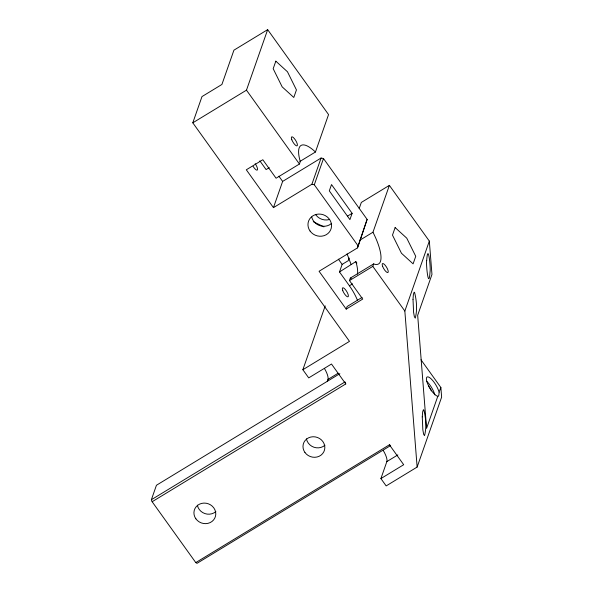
<?xml version="1.0" encoding="UTF-8"?>
<svg xmlns="http://www.w3.org/2000/svg" width="593" height="593" viewBox="0 0 593 593"><rect width="100%" height="100%" fill="white"/><g stroke="black" fill="none" stroke-linecap="round" stroke-linejoin="round"><path stroke-width="0.89" d="M439.131 392.462C438.82 393.441 439.213 396.761 437.678 396.257A11.193 3.395 58.7 0 1 427.723 383.975A11.193 3.395 58.7 0 1 429.888 377.808A11.193 3.395 58.7 0 1 439.087 392.232L440.866 387.511L420.978 359.766M437.804 396.272L426.575 428.339L417.665 315.298L431.963 274.477L429.332 241.092L389.379 185.364L372.967 232.226A39.642 12.03 58.7 0 1 374.687 264.278L373.694 263.878L350.344 278.08L349.47 280.585L362.723 299.065L346.208 309.116L319.071 271.268L357.512 247.881L367.126 219.403L323.489 158.539L321.072 158.027L282.631 181.414L273.447 207.639L246.31 169.791L262.825 159.739L276.079 178.226L299.428 164.024L300.31 161.518L299.776 159.791A39.642 12.03 58.7 0 1 315.446 152.008L328.552 114.575L267.665 29.65L233.924 50.175L221.915 84.458L201.983 96.585L192.799 122.818L349.485 341.353L302.86 369.721L308.716 377.882L331.494 364.028L345.771 383.945L152.142 501.737L195.779 562.594L196.995 563.35L390.617 445.558L389.408 444.802L195.779 562.594M367.126 219.403L357.512 247.881M192.799 122.818L246.473 90.166L267.665 29.65M152.142 501.737L151.371 499.721L156.441 485.259L339.856 373.672M273.447 207.639L311.888 184.253L321.072 158.027M357.942 245.628L314.305 184.771L323.489 158.539M352.123 213.317L349.922 219.603L329.308 190.857L331.509 184.564L352.123 213.317L347.424 216.171M359.202 208.506L361.33 202.428L389.379 185.364M302.86 369.721L325.216 305.892M357.371 300.08A22.734 6.901 58.7 0 0 349.41 285.782L339.493 271.95L342.139 264.404L348.261 260.675L349.181 258.051M346.208 309.116L347.12 306.514L362.064 297.419M327.292 381.321L327.951 379.431A11.719 3.558 58.7 0 0 324.453 368.49M349.47 280.585L372.819 266.376L373.694 263.878M383.36 450.65A11.719 3.558 58.7 0 1 386.858 461.591L380.906 478.581L386.162 485.912L417.131 467.069L404.841 311.043L429.332 241.092M417.131 467.069L441.629 397.125L440.866 387.511M269.259 167.678L266.109 169.591L259.845 160.859M299.865 161.481L315.446 152.008M359.721 240.284L372.967 232.226M339.493 271.95L355.807 261.617L356.867 263.099M349.41 285.782L352.553 283.869M327.951 379.431L338.158 373.219M151.371 499.721L345 381.929L345.771 383.945M386.858 461.591L397.851 454.905M380.906 478.581L403.692 464.719L389.408 444.802M311.888 184.253L314.305 184.771M350.344 278.08L351.338 278.48M313.274 221.686L323.934 226.874M246.473 90.166L299.428 164.024M372.819 266.376L404.841 311.043M278.895 176.195L282.631 181.414M338.403 259.185L342.139 264.404M347.09 253.886L351.108 264.471M355.807 261.617L356.475 263.811A39.642 12.03 58.7 0 1 357.468 274.203M255.175 163.712A5.248 1.594 58.7 0 1 257.377 169.961A5.248 1.594 58.7 0 1 253.107 166.351M324.934 445.224A11.022 10.185 19.3 0 1 313.905 447.226A11.022 10.185 19.3 0 1 306.448 438.85M215.874 511.566A11.022 10.185 19.3 0 1 204.852 513.568A11.022 10.185 19.3 0 1 197.395 505.199M329.456 219.514A11.89 10.993 19.3 0 1 315.765 214.792M331.19 223.746A11.89 10.993 19.3 0 1 311.718 217.031M426.663 381.269A11.193 3.395 58.7 0 1 434.817 394.834M428.472 386.087A5.596 1.697 58.7 0 1 431.356 390.883M413.01 299.346L413.58 312.303L414.381 316.773L415.278 318.13C417.428 309.931 416.664 300.651 414.589 292.453L414.144 292.208L413.403 294.321L413.01 299.346M422.268 416.872L422.839 429.836L423.647 434.298L424.536 435.655C426.686 427.464 425.922 418.184 423.847 409.978L423.402 409.733L422.661 411.853L422.268 416.872M426.693 260.431C425.811 263.981 428.695 291.111 430.044 271.898C430.926 268.347 428.042 241.218 426.693 260.431M275.827 61.168L273.18 68.714L282.164 86.86L293.794 97.467L296.441 89.914L287.457 71.768L275.827 61.168M395.131 227.564L392.484 235.11L401.468 253.255L413.099 263.855L415.745 256.309L406.761 238.164L395.131 227.564M342.784 290.696A5.248 1.594 58.7 0 0 348.061 296.796A5.248 1.594 58.7 0 0 345.222 289.399A5.248 1.594 58.7 0 0 342.784 290.696M382.648 266.45A5.248 1.594 58.7 0 0 387.926 272.543A5.248 1.594 58.7 0 0 385.087 265.153A5.248 1.594 58.7 0 0 382.648 266.45M291.808 139.748A5.248 1.594 58.7 0 0 297.086 145.841A5.248 1.594 58.7 0 0 294.247 138.451A5.248 1.594 58.7 0 0 291.808 139.748M304.943 452.481A11.022 10.185 19.3 0 0 323.808 451.844A11.022 10.185 19.3 0 0 312.993 436.752A11.022 10.185 19.3 0 0 304.943 452.481M195.89 518.831A11.022 10.185 19.3 0 0 214.755 518.186A11.022 10.185 19.3 0 0 203.933 503.094A11.022 10.185 19.3 0 0 195.89 518.831M310.072 231.048A11.89 10.993 19.3 0 0 330.434 230.358A11.89 10.993 19.3 0 0 318.752 214.073A11.89 10.993 19.3 0 0 310.072 231.048"/></g></svg>
